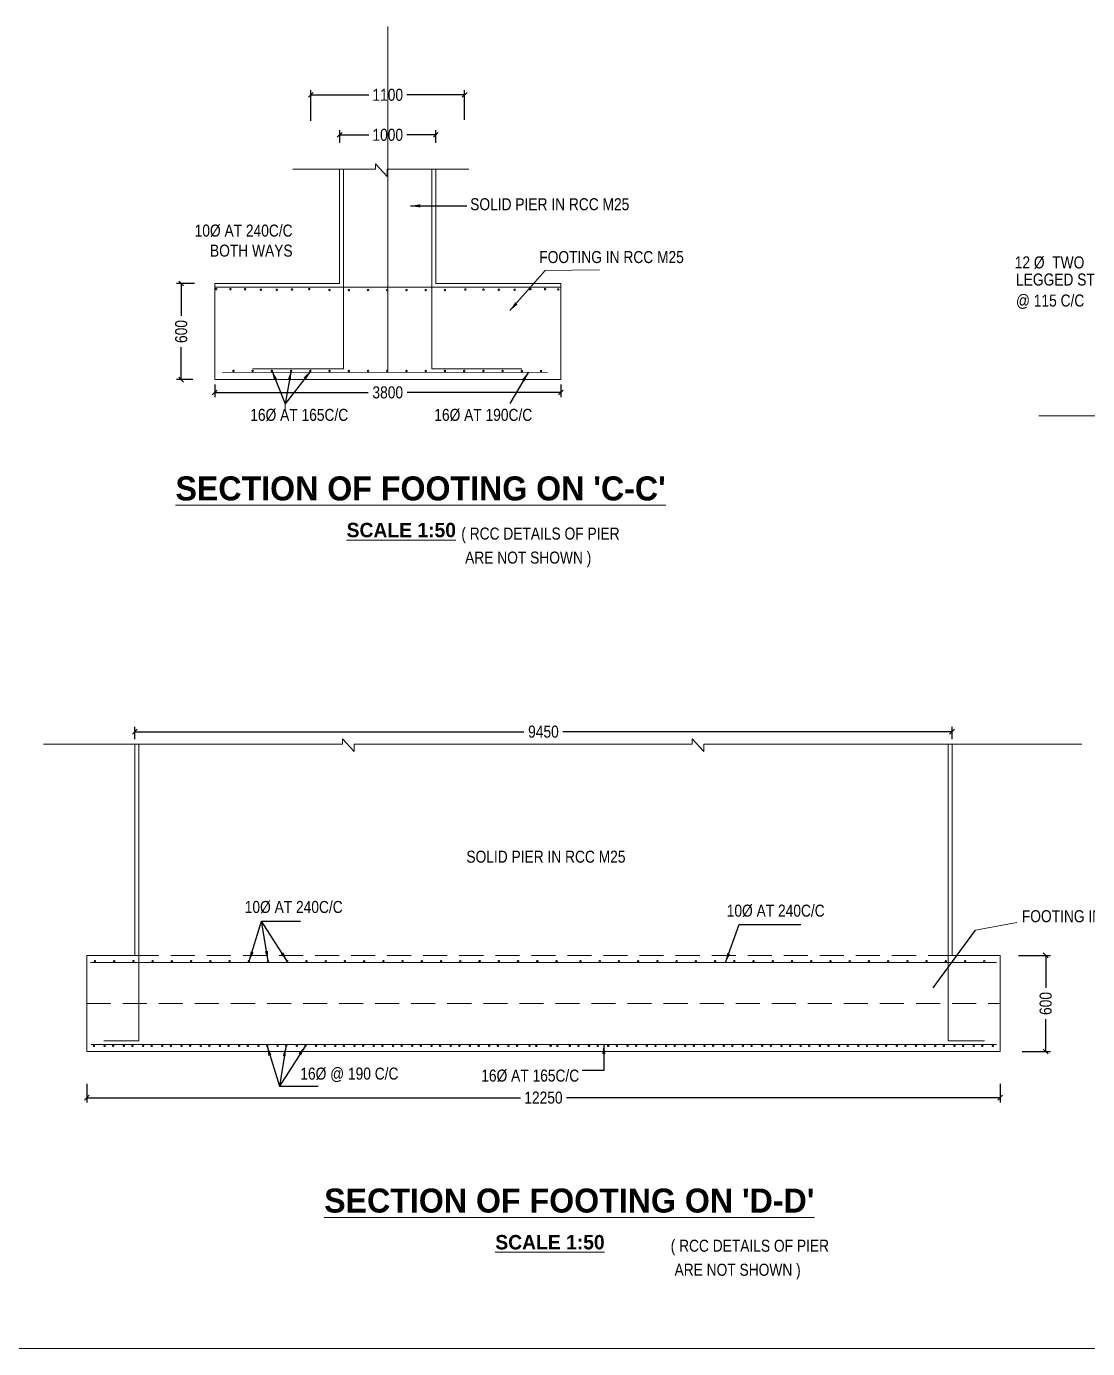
# Model space of a CAD drawing. Header units: millimetres. Extents: x 1287630 to 2675800, y -74961 to 3960.
# Drawn here: x 1301081 to 1323155, y -51040 to -23550 of the extents above; entities that cross this region are included whole.
import ezdxf

# ---------------------------------------------------------------- set-up
doc = ezdxf.new("R2010")
doc.units = ezdxf.units.MM
doc.linetypes.add('DASHED', pattern=[0.75, 0.5, -0.25])
doc.layers.add('abutment', color=7, linetype='Continuous')
doc.layers.add('canal', color=7, linetype='Continuous')
doc.styles.add('ARIAL NARROW', font='ARIALN.TTF')
doc.styles.add('arn', font='ARIALN.TTF')
doc.styles.add('CITYBLUEPR', font='cityb___.ttf')
doc.dimstyles.get("Standard").update_dxf_attribs({"dimtxt": 0.18, "dimasz": 0.18, "dimexe": 0.18, "dimexo": 0.0625, "dimgap": 0.09, "dimtad": 0, "dimtih": 1, "dimtoh": 1, "dimdec": 4, "dimzin": 0, "dimdsep": 46, "dimtxsty": 'Standard', "dimcen": 0.09, "dimadec": 0, "dimazin": 0, "dimtfac": 1, "dimtdec": 4, "dimtofl": 0, "dimtmove": 0, "dimatfit": 3, "dimfxl": 1, "dimtolj": 1, "dimtzin": 0, "dimarcsym": 0})
doc.dimstyles.new('STANDARD$0', dxfattribs={"dimscale": 88.888889, "dimtxt": 0.02, "dimasz": 0.02, "dimexe": 0.05, "dimexo": 0.1, "dimgap": 0.002, "dimtad": 2, "dimdec": 0, "dimzin": 1, "dimdsep": 46, "dimtxsty": 'Standard', "dimcen": 0.09, "dimadec": 0, "dimazin": 0, "dimtfac": 1, "dimtdec": 4, "dimtofl": 0, "dimtmove": 0, "dimatfit": 3, "dimfxl": 1, "dimtolj": 1, "dimtzin": 1, "dimarcsym": 0})
doc.dimstyles.new('STANDARD$7', dxfattribs={"dimtxt": 2, "dimasz": 2, "dimexe": 1.25, "dimexo": 0.625, "dimtad": 1, "dimdec": 0, "dimlfac": 0.5, "dimdsep": 46, "dimtxsty": 'Standard', "dimcen": 2.5, "dimadec": 0, "dimazin": 0, "dimtfac": 1, "dimtdec": 0, "dimtmove": 0, "dimatfit": 3, "dimfxl": 1, "dimtolj": 1, "dimtzin": 0, "dimarcsym": 0})

# ---------------------------------------------------------------- blocks, each defined once
blk = doc.blocks.new('_Oblique')
at = {"color": 0, "linetype": 'ByBlock', "lineweight": -2}
blk.add_line((-0.5, -0.5), (0.5, 0.5), dxfattribs=at)
blk = doc.blocks.new('*D163')
at = {"layer": 'canal', "color": 0, "linetype": 'Continuous', "lineweight": -2, "transparency": 16777216}
for p, q in [((1304577, -28893), (1304201, -28893)), ((1304301, -28893), (1304301, -29566)), ((1304301, -30893), (1304301, -30220)), ((1304545, -30893), (1304201, -30893))]:
    blk.add_line(p, q, dxfattribs=at)
at = {"layer": 'Defpoints', "color": 0, "linetype": 'Continuous', "lineweight": 9, "transparency": 16777216}
for p in [(1304301, -28893), (1304677, -28893), (1304645, -30893)]:
    blk.add_point(p, dxfattribs=at)
at = {"layer": 'canal', "color": 0, "linetype": 'Continuous', "lineweight": -2, "transparency": 16777216, "xscale": 100, "yscale": 100, "zscale": 100}
for p, rotation in [((1304301, -28893), 90), ((1304301, -30893), 270)]:
    blk.add_blockref('_Oblique', p, dxfattribs=dict(at, rotation=rotation))
at = {"layer": 'canal', "color": 0, "linetype": 'Continuous', "lineweight": 9, "transparency": 16777216, "insert": (1304301, -29893), "char_height": 250, "attachment_point": 5, "rotation": 90, "style": 'ARIAL NARROW'}
blk.add_mtext('\\A1;600', dxfattribs=at)
blk = doc.blocks.new('*D164')
at = {"layer": 'canal', "color": 0, "linetype": 'Continuous', "lineweight": -2, "transparency": 16777216}
for p, q in [((1307597, -25971), (1307597, -25705)), ((1307597, -25805), (1308201, -25805)), ((1309597, -25805), (1308993, -25805)), ((1309597, -25971), (1309597, -25705))]:
    blk.add_line(p, q, dxfattribs=at)
at = {"layer": 'Defpoints', "color": 0, "linetype": 'Continuous', "lineweight": 9, "transparency": 16777216}
for p in [(1309597, -25805), (1307597, -26071), (1309597, -26071)]:
    blk.add_point(p, dxfattribs=at)
at = {"layer": 'canal', "color": 0, "linetype": 'Continuous', "lineweight": -2, "transparency": 16777216, "xscale": 100, "yscale": 100, "zscale": 100, "rotation": 180}
blk.add_blockref('_Oblique', (1307597, -25805), dxfattribs=at)
at = {"layer": 'canal', "color": 0, "linetype": 'Continuous', "lineweight": -2, "transparency": 16777216, "xscale": 100, "yscale": 100, "zscale": 100}
blk.add_blockref('_Oblique', (1309597, -25805), dxfattribs=at)
at = {"layer": 'canal', "color": 0, "linetype": 'Continuous', "lineweight": 9, "transparency": 16777216, "insert": (1308597, -25805), "char_height": 250, "attachment_point": 5, "style": 'ARIAL NARROW'}
blk.add_mtext('\\A1;1000', dxfattribs=at)
blk = doc.blocks.new('*D165')
at = {"layer": 'canal', "color": 0, "linetype": 'Continuous', "lineweight": -2, "transparency": 16777216}
for p, q in [((1306997, -25511), (1306997, -24873)), ((1306997, -24973), (1308201, -24973)), ((1310197, -24973), (1308993, -24973)), ((1310197, -25493), (1310197, -24873))]:
    blk.add_line(p, q, dxfattribs=at)
at = {"layer": 'Defpoints', "color": 0, "linetype": 'Continuous', "lineweight": 9, "transparency": 16777216}
for p in [(1310197, -24973), (1306997, -25611), (1310197, -25593)]:
    blk.add_point(p, dxfattribs=at)
at = {"layer": 'canal', "color": 0, "linetype": 'Continuous', "lineweight": -2, "transparency": 16777216, "xscale": 100, "yscale": 100, "zscale": 100, "rotation": 180}
blk.add_blockref('_Oblique', (1306997, -24973), dxfattribs=at)
at = {"layer": 'canal', "color": 0, "linetype": 'Continuous', "lineweight": -2, "transparency": 16777216, "xscale": 100, "yscale": 100, "zscale": 100}
blk.add_blockref('_Oblique', (1310197, -24973), dxfattribs=at)
at = {"layer": 'canal', "color": 0, "linetype": 'Continuous', "lineweight": 9, "transparency": 16777216, "insert": (1308597, -24973), "char_height": 250, "attachment_point": 5, "style": 'ARIAL NARROW'}
blk.add_mtext('\\A1;1100', dxfattribs=at)
blk = doc.blocks.new('*D181')
at = {"layer": 'canal', "color": 0, "linetype": 'Continuous', "lineweight": -2, "transparency": 16777216}
for p, q in [((1303336, -38372), (1303336, -38114)), ((1320336, -38372), (1320336, -38114)), ((1303336, -38214), (1311430, -38214)), ((1320336, -38214), (1312242, -38214))]:
    blk.add_line(p, q, dxfattribs=at)
at = {"layer": 'Defpoints', "color": 0, "linetype": 'Continuous', "lineweight": 9, "transparency": 16777216}
for p in [(1303336, -38472), (1320336, -38214), (1320336, -38472)]:
    blk.add_point(p, dxfattribs=at)
at = {"layer": 'canal', "color": 0, "linetype": 'Continuous', "lineweight": -2, "transparency": 16777216, "xscale": 100, "yscale": 100, "zscale": 100, "rotation": 180}
blk.add_blockref('_Oblique', (1303336, -38214), dxfattribs=at)
at = {"layer": 'canal', "color": 0, "linetype": 'Continuous', "lineweight": -2, "transparency": 16777216, "xscale": 100, "yscale": 100, "zscale": 100}
blk.add_blockref('_Oblique', (1320336, -38214), dxfattribs=at)
at = {"layer": 'canal', "color": 0, "linetype": 'Continuous', "lineweight": 9, "transparency": 16777216, "insert": (1311836, -38214), "char_height": 250, "attachment_point": 5, "style": 'ARIAL NARROW'}
blk.add_mtext('\\A1;9450', dxfattribs=at)
blk = doc.blocks.new('*D166')
at = {"layer": 'canal', "color": 0, "linetype": 'Continuous', "lineweight": -2, "transparency": 16777216}
for p, q in [((1321720, -42865), (1322384, -42865)), ((1322284, -42865), (1322284, -43539)), ((1322284, -44865), (1322284, -44192)), ((1321796, -44865), (1322384, -44865))]:
    blk.add_line(p, q, dxfattribs=at)
at = {"layer": 'Defpoints', "color": 0, "linetype": 'Continuous', "lineweight": 9, "transparency": 16777216}
for p in [(1321620, -42865), (1321696, -44865), (1322284, -44865)]:
    blk.add_point(p, dxfattribs=at)
at = {"layer": 'canal', "color": 0, "linetype": 'Continuous', "lineweight": -2, "transparency": 16777216, "xscale": 100, "yscale": 100, "zscale": 100}
for p, rotation in [((1322284, -42865), 90), ((1322284, -44865), 270)]:
    blk.add_blockref('_Oblique', p, dxfattribs=dict(at, rotation=rotation))
at = {"layer": 'canal', "color": 0, "linetype": 'Continuous', "lineweight": 9, "transparency": 16777216, "insert": (1322284, -43865), "char_height": 250, "attachment_point": 5, "rotation": 90, "style": 'ARIAL NARROW'}
blk.add_mtext('\\A1;600', dxfattribs=at)
blk = doc.blocks.new('*D178')
at = {"layer": 'canal', "color": 0, "linetype": 'Continuous', "lineweight": -2, "transparency": 16777216}
for p, q in [((1304997, -30993), (1304997, -31260)), ((1312197, -30993), (1312197, -31260)), ((1304997, -31160), (1308191, -31160)), ((1312197, -31160), (1309002, -31160))]:
    blk.add_line(p, q, dxfattribs=at)
at = {"layer": 'Defpoints', "color": 0, "linetype": 'Continuous', "lineweight": 9, "transparency": 16777216}
for p in [(1304997, -30893), (1312197, -30893), (1304997, -31160)]:
    blk.add_point(p, dxfattribs=at)
at = {"layer": 'canal', "color": 0, "linetype": 'Continuous', "lineweight": -2, "transparency": 16777216, "xscale": 100, "yscale": 100, "zscale": 100, "rotation": 180}
blk.add_blockref('_Oblique', (1304997, -31160), dxfattribs=at)
at = {"layer": 'canal', "color": 0, "linetype": 'Continuous', "lineweight": -2, "transparency": 16777216, "xscale": 100, "yscale": 100, "zscale": 100}
blk.add_blockref('_Oblique', (1312197, -31160), dxfattribs=at)
at = {"layer": 'canal', "color": 0, "linetype": 'Continuous', "lineweight": 9, "transparency": 16777216, "insert": (1308597, -31160), "char_height": 250, "attachment_point": 5, "style": 'ARIAL NARROW'}
blk.add_mtext('\\A1;3800', dxfattribs=at)
blk = doc.blocks.new('*D151')
at = {"layer": 'canal', "color": 0, "linetype": 'Continuous', "lineweight": -2, "transparency": 16777216}
for p, q in [((1302336, -45535), (1302336, -45924)), ((1321336, -45535), (1321336, -45924)), ((1302336, -45824), (1311360, -45824)), ((1321336, -45824), (1312312, -45824))]:
    blk.add_line(p, q, dxfattribs=at)
at = {"layer": 'Defpoints', "color": 0, "linetype": 'Continuous', "lineweight": 9, "transparency": 16777216}
for p in [(1302336, -45435), (1321336, -45435), (1321336, -45824)]:
    blk.add_point(p, dxfattribs=at)
at = {"layer": 'canal', "color": 0, "linetype": 'Continuous', "lineweight": -2, "transparency": 16777216, "xscale": 100, "yscale": 100, "zscale": 100, "rotation": 180}
blk.add_blockref('_Oblique', (1302336, -45824), dxfattribs=at)
at = {"layer": 'canal', "color": 0, "linetype": 'Continuous', "lineweight": -2, "transparency": 16777216, "xscale": 100, "yscale": 100, "zscale": 100}
blk.add_blockref('_Oblique', (1321336, -45824), dxfattribs=at)
at = {"layer": 'canal', "color": 0, "linetype": 'Continuous', "lineweight": 9, "transparency": 16777216, "insert": (1311836, -45824), "char_height": 250, "attachment_point": 5, "style": 'ARIAL NARROW'}
blk.add_mtext('\\A1;12250', dxfattribs=at)

msp = doc.modelspace()

# ---------------------------------------------------------------- linework, layer by layer
at = {"layer": 'abutment', "color": 0, "linetype": 'ByBlock', "lineweight": 9}
for p, q in [((1308596.7, -30712.6), (1308596.7, -23550)), ((1306621.5, -26516.8), (1308339.6, -26516.8)), ((1307596.7, -28893), (1307596.7, -26516.8)), ((1307676.7, -30669), (1307676.7, -26516.2)), ((1307676.7, -28893), (1307676.7, -26516.8)), ((1308339.6, -26516.8), (1308339.6, -26408.4)), ((1308339.6, -26408.4), (1308587.4, -26670.3)), ((1308587.4, -26516.8), (1310284.7, -26516.8)), ((1308587.4, -26516.8), (1308587.4, -26670.3)), ((1309516.7, -30669), (1309516.7, -26516.2)), ((1309516.7, -28893), (1309516.7, -26516.8)), ((1309596.7, -28893), (1309596.7, -26516.8)), ((1311874.7, -28626.7), (1313003.7, -28610.4)), ((1304996.7, -30893), (1304996.7, -28893)), ((1304996.7, -28893), (1307596.7, -28893)), ((1312196.7, -28973), (1304996.7, -28973)), ((1312196.7, -28893), (1309596.7, -28893)), ((1305786.7, -30669), (1307676.7, -30669)), ((1309516.7, -30669), (1311386.7, -30669)), ((1304996.7, -30893), (1312196.7, -30893)), ((1306461, -31396), (1306461, -31543.1)), ((1327537.4, -31646.3), (1322143.8, -31646.3)), ((1301436.1, -38472.4), (1307652.6, -38472.4)), ((1303336.1, -42865.5), (1303336.1, -38472.4)), ((1303416.1, -44644.4), (1303416.1, -38472.4)), ((1307652.6, -38472.4), (1307652.6, -38364.1)), ((1307652.6, -38364.1), (1307900.4, -38625.9)), ((1307900.4, -38472.4), (1314926.9, -38472.4)), ((1307900.4, -38472.4), (1307900.4, -38625.9)), ((1314926.9, -38472.4), (1314926.9, -38364.1)), ((1314926.9, -38364.1), (1315174.7, -38625.9)), ((1315174.7, -38472.4), (1323033.7, -38472.4)), ((1315174.7, -38472.4), (1315174.7, -38625.9)), ((1320256.1, -44644.4), (1320256.1, -38472.4)), ((1320336.1, -42865.5), (1320336.1, -38472.4)), ((1320256.1, -42865.5), (1320256.1, -38861.1)), ((1320820.3, -42341.1), (1321680.4, -42177.8)), ((1302336.1, -42865.5), (1303336.1, -42865.5)), ((1302336.1, -44865.5), (1302336.1, -42865.5)), ((1320336.1, -42865.5), (1321336.1, -42865.5)), ((1321336.1, -44865.5), (1321336.1, -42865.5)), ((1302413.6, -43015.5), (1321263.6, -43015.5)), ((1302430.5, -44715.5), (1321262.2, -44715.5)), ((1321262.2, -44715.5), (1302430.5, -44715.5)), ((1303416.1, -44644.4), (1302691.8, -44644.4)), ((1320256.1, -44644.4), (1321013.6, -44644.4)), ((1302336.1, -44865.5), (1321336.1, -44865.5)), ((1287630, -51040), (1368022.7, -51040))]:
    msp.add_line(p, q, dxfattribs=at)
at = {"layer": 'abutment', "color": 0, "linetype": 'ByBlock', "lineweight": 9, "ltscale": 700}
msp.add_line((1312196.7, -30893), (1312196.7, -28893), dxfattribs=at)
at = {"layer": 'abutment', "color": 0, "linetype": 'DASHED', "lineweight": 9, "ltscale": 1000}
for p, q in [((1303336.1, -42865.5), (1320336.1, -42865.5)), ((1302336.1, -43865.5), (1321336.1, -43865.5))]:
    msp.add_line(p, q, dxfattribs=at)
at = {"layer": 'abutment', "color": 0, "linetype": 'ByBlock', "lineweight": 9, "const_width": 30}
for points in [[(1305026.2, -29019.9, -1), (1305030.7, -29000.4, -1)], [(1305321.4, -29024.3, -1), (1305325.9, -29004.8, -1)], [(1305626.6, -29024.6, -1), (1305631.1, -29005.1, -1)], [(1305954.4, -29034.8, -1), (1305958.9, -29015.3, -1)], [(1306285.2, -29035.3, -1), (1306289.7, -29015.8, -1)], [(1306603.1, -29031.1, -1), (1306607.6, -29011.6, -1)], [(1306968.5, -29002.6, 1), (1306959.6, -29020.4, 1)], [(1307386.7, -29020.5, 1), (1307386.7, -29040.5, 1)], [(1307786.7, -29021, 1), (1307786.7, -29041, 1)], [(1308186.7, -29021, 1), (1308186.7, -29041, 1)], [(1308586.7, -29021, 1), (1308586.7, -29041, 1)], [(1308986.7, -29021, 1), (1308986.7, -29041, 1)], [(1309386.7, -29020.5, 1), (1309386.7, -29040.5, 1)], [(1309786.7, -29020.5, 1), (1309786.7, -29040.5, 1)], [(1310207, -29011.5, 1), (1310216, -29029.3, 1)], [(1310590.4, -29030.6, 1), (1310585.8, -29011.1, 1)], [(1310908.3, -29034.4, 1), (1310903.7, -29014.9, 1)], [(1311239.1, -29033.5, 1), (1311234.5, -29014, 1)], [(1311566.9, -29022.9, 1), (1311562.3, -29003.4, 1)], [(1311872.1, -29022.2, 1), (1311867.5, -29002.7, 1)], [(1312147.3, -29027.4, 1), (1312142.7, -29007.9, 1)], [(1305386.7, -30702.6, 1), (1305386.7, -30722.6, 1)], [(1305786.7, -30702.6, 1), (1305786.7, -30722.6, 1)], [(1306186.7, -30702.6, 1), (1306186.7, -30722.6, 1)], [(1306586.7, -30702.6, 1), (1306586.7, -30722.6, 1)], [(1306986.7, -30702.6, 1), (1306986.7, -30722.6, 1)], [(1307386.7, -30702.6, 1), (1307386.7, -30722.6, 1)], [(1307786.7, -30702.6, 1), (1307786.7, -30722.6, 1)], [(1308186.7, -30702.6, 1), (1308186.7, -30722.6, 1)], [(1308586.7, -30702.6, 1), (1308586.7, -30722.6, 1)], [(1308986.7, -30702.6, 1), (1308986.7, -30722.6, 1)], [(1309386.7, -30702.6, 1), (1309386.7, -30722.6, 1)], [(1309786.7, -30702.6, 1), (1309786.7, -30722.6, 1)], [(1310186.7, -30702.6, 1), (1310186.7, -30722.6, 1)], [(1310586.7, -30702.6, 1), (1310586.7, -30722.6, 1)], [(1310986.7, -30702.6, 1), (1310986.7, -30722.6, 1)], [(1311386.7, -30702.6, 1), (1311386.7, -30722.6, 1)], [(1311786.7, -30702.6, 1), (1311786.7, -30722.6, 1)], [(1302506.4, -42996.9, -1), (1302506.4, -42976.9, -1)], [(1302906.4, -42996.9, -1), (1302906.4, -42976.9, -1)], [(1303306.4, -42996.9, -1), (1303306.4, -42976.9, -1)], [(1303706.4, -42996.9, -1), (1303706.4, -42976.9, -1)], [(1304106.4, -42996.9, -1), (1304106.4, -42976.9, -1)], [(1304506.4, -42996.9, -1), (1304506.4, -42976.9, -1)], [(1304906.4, -42996.9, -1), (1304906.4, -42976.9, -1)], [(1305306.4, -42996.9, -1), (1305306.4, -42976.9, -1)], [(1305706.4, -42996.9, -1), (1305706.4, -42976.9, -1)], [(1306106.4, -42996.9, -1), (1306106.4, -42976.9, -1)], [(1306506.4, -42996.9, -1), (1306506.4, -42976.9, -1)], [(1306906.4, -42996.9, -1), (1306906.4, -42976.9, -1)], [(1307306.4, -42996.9, -1), (1307306.4, -42976.9, -1)], [(1307706.4, -42996.9, -1), (1307706.4, -42976.9, -1)], [(1308106.4, -42996.9, -1), (1308106.4, -42976.9, -1)], [(1308506.4, -42996.9, -1), (1308506.4, -42976.9, -1)], [(1308906.4, -42996.9, -1), (1308906.4, -42976.9, -1)], [(1309306.4, -42996.9, -1), (1309306.4, -42976.9, -1)], [(1309706.4, -42996.9, -1), (1309706.4, -42976.9, -1)], [(1310106.4, -42996.9, -1), (1310106.4, -42976.9, -1)], [(1310506.4, -42996.9, -1), (1310506.4, -42976.9, -1)], [(1310507.4, -42996.9, -1), (1310507.4, -42976.9, -1)], [(1310508.4, -42996.9, -1), (1310508.4, -42976.9, -1)], [(1310509.4, -42996.9, -1), (1310509.4, -42976.9, -1)], [(1310510.4, -42996.9, -1), (1310510.4, -42976.9, -1)], [(1310906.4, -42996.9, -1), (1310906.4, -42976.9, -1)], [(1310907.4, -42996.9, -1), (1310907.4, -42976.9, -1)], [(1310908.4, -42996.9, -1), (1310908.4, -42976.9, -1)], [(1310909.4, -42996.9, -1), (1310909.4, -42976.9, -1)], [(1310910.4, -42996.9, -1), (1310910.4, -42976.9, -1)], [(1311306.4, -42996.9, -1), (1311306.4, -42976.9, -1)], [(1311307.4, -42996.9, -1), (1311307.4, -42976.9, -1)], [(1311308.4, -42996.9, -1), (1311308.4, -42976.9, -1)], [(1311309.4, -42996.9, -1), (1311309.4, -42976.9, -1)], [(1311310.4, -42996.9, -1), (1311310.4, -42976.9, -1)], [(1311706.4, -42996.9, -1), (1311706.4, -42976.9, -1)], [(1311707.4, -42996.9, -1), (1311707.4, -42976.9, -1)], [(1311708.4, -42996.9, -1), (1311708.4, -42976.9, -1)], [(1311709.4, -42996.9, -1), (1311709.4, -42976.9, -1)], [(1311710.4, -42996.9, -1), (1311710.4, -42976.9, -1)], [(1312107.4, -42996.9, -1), (1312107.4, -42976.9, -1)], [(1312108.4, -42996.9, -1), (1312108.4, -42976.9, -1)], [(1312109.4, -42996.9, -1), (1312109.4, -42976.9, -1)], [(1312110.4, -42996.9, -1), (1312110.4, -42976.9, -1)], [(1312606.4, -42996.9, -1), (1312606.4, -42976.9, -1)], [(1313006.4, -42996.9, -1), (1313006.4, -42976.9, -1)], [(1313406.4, -42996.9, -1), (1313406.4, -42976.9, -1)], [(1313806.4, -42996.9, -1), (1313806.4, -42976.9, -1)], [(1314206.4, -42996.9, -1), (1314206.4, -42976.9, -1)], [(1314606.4, -42996.9, -1), (1314606.4, -42976.9, -1)], [(1315006.4, -42996.9, -1), (1315006.4, -42976.9, -1)], [(1315406.4, -42996.9, -1), (1315406.4, -42976.9, -1)], [(1315806.4, -42996.9, -1), (1315806.4, -42976.9, -1)], [(1316206.4, -42996.9, -1), (1316206.4, -42976.9, -1)], [(1316606.4, -42996.9, -1), (1316606.4, -42976.9, -1)], [(1317006.4, -42996.9, -1), (1317006.4, -42976.9, -1)], [(1317406.4, -42996.9, -1), (1317406.4, -42976.9, -1)], [(1317806.4, -42996.9, -1), (1317806.4, -42976.9, -1)], [(1318206.4, -42996.9, -1), (1318206.4, -42976.9, -1)], [(1318606.4, -42996.9, -1), (1318606.4, -42976.9, -1)], [(1319006.4, -42996.9, -1), (1319006.4, -42976.9, -1)], [(1319406.4, -42996.9, -1), (1319406.4, -42976.9, -1)], [(1319806.4, -42996.9, -1), (1319806.4, -42976.9, -1)], [(1320206.4, -42996.9, -1), (1320206.4, -42976.9, -1)], [(1320606.4, -42996.9, -1), (1320606.4, -42976.9, -1)], [(1321006.4, -42996.9, -1), (1321006.4, -42976.9, -1)], [(1302486.1, -44734, 1), (1302486.1, -44754, 1)], [(1302706.4, -44734, -1), (1302706.4, -44754, -1)], [(1302886.1, -44734, 1), (1302886.1, -44754, 1)], [(1303106.4, -44734, -1), (1303106.4, -44754, -1)], [(1303286.1, -44734, 1), (1303286.1, -44754, 1)], [(1303506.4, -44734, -1), (1303506.4, -44754, -1)], [(1303686.1, -44734, 1), (1303686.1, -44754, 1)], [(1303906.4, -44734, -1), (1303906.4, -44754, -1)], [(1304086.1, -44734, 1), (1304086.1, -44754, 1)], [(1304306.4, -44734, -1), (1304306.4, -44754, -1)], [(1304486.1, -44734, 1), (1304486.1, -44754, 1)], [(1304706.4, -44734, -1), (1304706.4, -44754, -1)], [(1304886.1, -44734, 1), (1304886.1, -44754, 1)], [(1305106.4, -44734, -1), (1305106.4, -44754, -1)], [(1305286.1, -44734, 1), (1305286.1, -44754, 1)], [(1305506.4, -44734, -1), (1305506.4, -44754, -1)], [(1305686.1, -44734, 1), (1305686.1, -44754, 1)], [(1305906.4, -44734, -1), (1305906.4, -44754, -1)], [(1306086.1, -44734, 1), (1306086.1, -44754, 1)], [(1306306.4, -44734, -1), (1306306.4, -44754, -1)], [(1306486.1, -44734, 1), (1306486.1, -44754, 1)], [(1306706.4, -44734, -1), (1306706.4, -44754, -1)], [(1306886.1, -44734, 1), (1306886.1, -44754, 1)], [(1307106.4, -44734, -1), (1307106.4, -44754, -1)], [(1307286.1, -44734, 1), (1307286.1, -44754, 1)], [(1307506.4, -44734, -1), (1307506.4, -44754, -1)], [(1307686.1, -44734, 1), (1307686.1, -44754, 1)], [(1307906.4, -44734, -1), (1307906.4, -44754, -1)], [(1308086.1, -44734, 1), (1308086.1, -44754, 1)], [(1308306.4, -44734, -1), (1308306.4, -44754, -1)], [(1308486.1, -44734, 1), (1308486.1, -44754, 1)], [(1308706.4, -44734, -1), (1308706.4, -44754, -1)], [(1308886.1, -44734, 1), (1308886.1, -44754, 1)], [(1309106.4, -44734, -1), (1309106.4, -44754, -1)], [(1309286.1, -44734, 1), (1309286.1, -44754, 1)], [(1309506.4, -44734, -1), (1309506.4, -44754, -1)], [(1309686.1, -44734, 1), (1309686.1, -44754, 1)], [(1309906.4, -44734, -1), (1309906.4, -44754, -1)], [(1310086.1, -44734, 1), (1310086.1, -44754, 1)], [(1310306.4, -44734, -1), (1310306.4, -44754, -1)], [(1310486.1, -44734, 1), (1310486.1, -44754, 1)], [(1310487.1, -44734, 1), (1310487.1, -44754, 1)], [(1310488.1, -44734, 1), (1310488.1, -44754, 1)], [(1310489.1, -44734, 1), (1310489.1, -44754, 1)], [(1310490.1, -44734, 1), (1310490.1, -44754, 1)], [(1310706.4, -44734, -1), (1310706.4, -44754, -1)], [(1310886.1, -44734, 1), (1310886.1, -44754, 1)], [(1310887.1, -44734, 1), (1310887.1, -44754, 1)], [(1310888.1, -44734, 1), (1310888.1, -44754, 1)], [(1310889.1, -44734, 1), (1310889.1, -44754, 1)], [(1310890.1, -44734, 1), (1310890.1, -44754, 1)], [(1311106.4, -44734, -1), (1311106.4, -44754, -1)], [(1311286.1, -44734, 1), (1311286.1, -44754, 1)], [(1311287.1, -44734, 1), (1311287.1, -44754, 1)], [(1311288.1, -44734, 1), (1311288.1, -44754, 1)], [(1311289.1, -44734, 1), (1311289.1, -44754, 1)], [(1311290.1, -44734, 1), (1311290.1, -44754, 1)], [(1311546.9, -44734, -1), (1311546.9, -44754, -1)], [(1311686.1, -44734, 1), (1311686.1, -44754, 1)], [(1311687.1, -44734, 1), (1311687.1, -44754, 1)], [(1311688.1, -44734, 1), (1311688.1, -44754, 1)], [(1311689.1, -44734, 1), (1311689.1, -44754, 1)], [(1311690.1, -44734, 1), (1311690.1, -44754, 1)], [(1311982.1, -44734, -1), (1311982.1, -44754, -1)], [(1311983.1, -44734, -1), (1311983.1, -44754, -1)], [(1311984.1, -44734, -1), (1311984.1, -44754, -1)], [(1311985.1, -44734, -1), (1311985.1, -44754, -1)], [(1311986.1, -44734, -1), (1311986.1, -44754, -1)], [(1312125.2, -44734, 1), (1312125.2, -44754, 1)], [(1312382.1, -44734, -1), (1312382.1, -44754, -1)], [(1312383.1, -44734, -1), (1312383.1, -44754, -1)], [(1312384.1, -44734, -1), (1312384.1, -44754, -1)], [(1312385.1, -44734, -1), (1312385.1, -44754, -1)], [(1312386.1, -44734, -1), (1312386.1, -44754, -1)], [(1312565.7, -44734, 1), (1312565.7, -44754, 1)], [(1312782.1, -44734, -1), (1312782.1, -44754, -1)], [(1312783.1, -44734, -1), (1312783.1, -44754, -1)], [(1312784.1, -44734, -1), (1312784.1, -44754, -1)], [(1312785.1, -44734, -1), (1312785.1, -44754, -1)], [(1312786.1, -44734, -1), (1312786.1, -44754, -1)], [(1312965.7, -44734, 1), (1312965.7, -44754, 1)], [(1313182.1, -44734, -1), (1313182.1, -44754, -1)], [(1313183.1, -44734, -1), (1313183.1, -44754, -1)], [(1313184.1, -44734, -1), (1313184.1, -44754, -1)], [(1313185.1, -44734, -1), (1313185.1, -44754, -1)], [(1313186.1, -44734, -1), (1313186.1, -44754, -1)], [(1313365.7, -44734, 1), (1313365.7, -44754, 1)], [(1313586.1, -44734, -1), (1313586.1, -44754, -1)], [(1313765.7, -44734, 1), (1313765.7, -44754, 1)], [(1313986.1, -44734, -1), (1313986.1, -44754, -1)], [(1314165.7, -44734, 1), (1314165.7, -44754, 1)], [(1314386.1, -44734, -1), (1314386.1, -44754, -1)], [(1314565.7, -44734, 1), (1314565.7, -44754, 1)], [(1314786.1, -44734, -1), (1314786.1, -44754, -1)], [(1314965.7, -44734, 1), (1314965.7, -44754, 1)], [(1315186.1, -44734, -1), (1315186.1, -44754, -1)], [(1315365.7, -44734, 1), (1315365.7, -44754, 1)], [(1315586.1, -44734, -1), (1315586.1, -44754, -1)], [(1315765.7, -44734, 1), (1315765.7, -44754, 1)], [(1315986.1, -44734, -1), (1315986.1, -44754, -1)], [(1316165.7, -44734, 1), (1316165.7, -44754, 1)], [(1316386.1, -44734, -1), (1316386.1, -44754, -1)], [(1316565.7, -44734, 1), (1316565.7, -44754, 1)], [(1316786.1, -44734, -1), (1316786.1, -44754, -1)], [(1316965.7, -44734, 1), (1316965.7, -44754, 1)], [(1317186.1, -44734, -1), (1317186.1, -44754, -1)], [(1317365.7, -44734, 1), (1317365.7, -44754, 1)], [(1317586.1, -44734, -1), (1317586.1, -44754, -1)], [(1317765.7, -44734, 1), (1317765.7, -44754, 1)], [(1317986.1, -44734, -1), (1317986.1, -44754, -1)], [(1318165.7, -44734, 1), (1318165.7, -44754, 1)], [(1318386.1, -44734, -1), (1318386.1, -44754, -1)], [(1318565.7, -44734, 1), (1318565.7, -44754, 1)], [(1318786.1, -44734, -1), (1318786.1, -44754, -1)], [(1318965.7, -44734, 1), (1318965.7, -44754, 1)], [(1319186.1, -44734, -1), (1319186.1, -44754, -1)], [(1319365.7, -44734, 1), (1319365.7, -44754, 1)], [(1319586.1, -44734, -1), (1319586.1, -44754, -1)], [(1319765.7, -44734, 1), (1319765.7, -44754, 1)], [(1319986.1, -44734, -1), (1319986.1, -44754, -1)], [(1320165.7, -44734, 1), (1320165.7, -44754, 1)], [(1320386.1, -44734, -1), (1320386.1, -44754, -1)], [(1320565.7, -44734, 1), (1320565.7, -44754, 1)], [(1320786.1, -44734, -1), (1320786.1, -44754, -1)], [(1320965.7, -44734, 1), (1320965.7, -44754, 1)], [(1321186.1, -44734, -1), (1321186.1, -44754, -1)]]:
    msp.add_lwpolyline(points, format="xyb", close=True, dxfattribs=at)
at = {"layer": 'abutment', "color": 0, "linetype": 'ByBlock', "lineweight": 9, "const_width": 12.5}
for points in [[(1305148.3, -30743), (1305148.3, -30743), (1311923.8, -30743), (1311923.8, -30743)], [(1302413.6, -43015.5), (1321263.6, -43015.5)], [(1302430.5, -44715.5), (1321262.2, -44715.5)], [(1321262.2, -44715.5), (1302430.5, -44715.5)]]:
    msp.add_lwpolyline(points, dxfattribs=at)

# ---------------------------------------------------------------- texts
at = {"layer": 'abutment', "color": 0, "linetype": 'ByBlock', "lineweight": 9}
for s, height, style, p in [('FOOTING IN RCC M25', 250, 'arn', (1311749, -28469.6)), ('12 %%C  TWO', 250, 'ARIAL NARROW', (1321639.7, -28581)), ('LEGGED STIRRUPS ', 250, 'ARIAL NARROW', (1321666.1, -28937.7)), ('@ 115 C/C', 250, 'ARIAL NARROW', (1321666.1, -29373.8)), ("%%USECTION OF FOOTING ON 'C-C'", 500, 'CITYBLUEPR', (1304181.3, -33405.5)), ('%%USCALE 1:50', 300, 'CITYBLUEPR', (1307741.8, -34171.5)), ('( RCC DETAILS OF PIER', 250, 'arn', (1310127, -34219.3)), (' ARE NOT SHOWN )', 250, 'arn', (1310127, -34719.3)), ('FOOTING IN RCC M25', 250, 'arn', (1321787.4, -42175.3)), ("%%USECTION OF FOOTING ON 'D-D'", 500, 'CITYBLUEPR', (1307274.4, -48212.6)), ('%%USCALE 1:50', 300, 'CITYBLUEPR', (1310834.9, -48978.6)), ('( RCC DETAILS OF PIER', 250, 'arn', (1314483.1, -49026.4)), (' ARE NOT SHOWN )', 250, 'arn', (1314483.1, -49526.4))]:
    msp.add_text(s, height=height, dxfattribs=dict(at, style=style)).set_placement(p)
at = {"layer": 'abutment', "color": 0, "linetype": 'ByBlock', "lineweight": 9, "char_height": 250, "style": 'arn'}
for s, insert, attachment_point in [('SOLID PIER IN RCC M25', (1310312.3, -27248.1), 4), ('10%%C AT 240C/C\\PBOTH WAYS', (1306617.3, -28004.9), 6), ('16%%C AT 165C/C', (1305737, -31760.8), 7), ('16%%C AT 190C/C', (1309565.2, -31760.8), 7), ('SOLID PIER IN RCC M25', (1310232.9, -40687.6), 1), ('10%%C AT 240C/C', (1305622.4, -41992.7), 7), ('10%%C AT 240C/C', (1315648.7, -42069.4), 7), ('16%%C @ 190 C/C', (1306778.2, -45498.5), 7), ('16%%C AT 165C/C', (1310542, -45498.5), 7)]:
    msp.add_mtext(s, dxfattribs=dict(at, insert=insert, attachment_point=attachment_point))

# ---------------------------------------------------------------- dimensions: what is measured, and where the dimension line sits
at = {"layer": 'canal', "color": 0, "linetype": 'Continuous', "lineweight": 9}
for base, p1, p2, text, picture, middle in [((1310196.7, -24973), (1306996.7, -25611.4), (1310196.7, -25593.2), '1100', '*D165', (1308596.7, -24973)), ((1309596.7, -25804.8), (1307596.7, -26070.8), (1309596.7, -26070.8), '1000', '*D164', (1308596.7, -25804.8)), ((1304996.7, -31159.6), (1312196.7, -30893), (1304996.7, -30893), '3800', '*D178', (1308596.7, -31159.6)), ((1320336.1, -38214.4), (1303336.1, -38472.4), (1320336.1, -38472.4), '9450', '*D181', (1311836.1, -38214.4)), ((1321336.1, -45824.2), (1302336.1, -45434.8), (1321336.1, -45434.8), '12250', '*D151', (1311836.1, -45824.2))]:
    dim = msp.add_linear_dim(base=base, p1=p1, p2=p2, text=text, dimstyle='STANDARD$0', override={"dimscale": 1, "dimtxt": 250, "dimasz": 100, "dimexe": 100, "dimexo": 100, "dimgap": 100, "dimtad": 0, "dimtoh": 1, "dimzin": 0, "dimtxsty": 'ARIAL NARROW', "dimblk1": 'Oblique', "dimblk2": 'Oblique', "dimsah": 1, "dimtzin": 0}, dxfattribs=at)
    dim.commit()
    dim.dimension.update_dxf_attribs({"geometry": picture, "text_midpoint": middle})
for base, p1, p2, picture, middle in [((1304301.4, -28893), (1304645.2, -30893), (1304676.8, -28893), '*D163', (1304301.4, -29893)), ((1322284.4, -44865.5), (1321620.2, -42865.5), (1321696.5, -44865.5), '*D166', (1322284.4, -43865.5))]:
    dim = msp.add_linear_dim(base=base, p1=p1, p2=p2, angle=90, text='600', dimstyle='STANDARD$0', override={"dimscale": 1, "dimtxt": 250, "dimasz": 100, "dimexe": 100, "dimexo": 100, "dimgap": 100, "dimtad": 0, "dimtoh": 1, "dimzin": 0, "dimtxsty": 'ARIAL NARROW', "dimblk1": 'Oblique', "dimblk2": 'Oblique', "dimsah": 1, "dimtzin": 0}, dxfattribs=at)
    dim.commit()
    dim.dimension.update_dxf_attribs({"geometry": picture, "text_midpoint": middle})

# ---------------------------------------------------------------- leaders
at = {"layer": 'abutment', "color": 0, "linetype": 'ByBlock', "lineweight": 9}
for points, dimstyle, override in [([(1309072.6, -27281), (1310244.3, -27281)], 'STANDARD$7', {"dimtxt": 200, "dimasz": 200, "dimexe": 0.18, "dimexo": 0.0625, "dimgap": 0.09, "dimtad": 0, "dimtoh": 1, "dimlfac": 1, "dimzin": 0, "dimtxsty": 'arn', "dimcen": 0.09, "dimdle": 200, "dimse1": 1, "dimse2": 1, "dimtdec": 4, "dimtofl": 0}), ([(1311139.3, -29459.6), (1311874.7, -28626.7)], 'STANDARD$7', {"dimtxt": 200, "dimasz": 200, "dimexe": 0.18, "dimexo": 0.0625, "dimgap": 0.09, "dimtad": 0, "dimtoh": 1, "dimlfac": 1, "dimzin": 0, "dimtxsty": 'arn', "dimcen": 0.09, "dimdle": 200, "dimse1": 1, "dimse2": 1, "dimtdec": 4, "dimtofl": 0}), ([(1306186.7, -30702.6), (1306461, -31396)], 'STANDARD$7', {"dimtxt": 200, "dimasz": 200, "dimexe": 0.18, "dimexo": 0.0625, "dimgap": 0.09, "dimtad": 0, "dimtoh": 1, "dimlfac": 1, "dimzin": 0, "dimtxsty": 'arn', "dimcen": 0.09, "dimdle": 200, "dimse1": 1, "dimse2": 1, "dimtdec": 4, "dimtofl": 0}), ([(1306586.7, -30702.6), (1306461, -31396)], 'STANDARD$7', {"dimtxt": 200, "dimasz": 200, "dimexe": 0.18, "dimexo": 0.0625, "dimgap": 0.09, "dimtad": 0, "dimtoh": 1, "dimlfac": 1, "dimzin": 0, "dimtxsty": 'arn', "dimcen": 0.09, "dimdle": 200, "dimse1": 1, "dimse2": 1, "dimtdec": 4, "dimtofl": 0}), ([(1306996.3, -30709.7), (1306461, -31396)], 'STANDARD$7', {"dimtxt": 200, "dimasz": 200, "dimexe": 0.18, "dimexo": 0.0625, "dimgap": 0.09, "dimtad": 0, "dimtoh": 1, "dimlfac": 1, "dimzin": 0, "dimtxsty": 'arn', "dimcen": 0.09, "dimdle": 200, "dimse1": 1, "dimse2": 1, "dimtdec": 4, "dimtofl": 0}), ([(1311515.4, -30743), (1311133.9, -31393.2)], 'STANDARD$7', {"dimtxt": 200, "dimasz": 200, "dimexe": 0.18, "dimexo": 0.0625, "dimgap": 0.09, "dimtad": 0, "dimtoh": 1, "dimlfac": 1, "dimzin": 0, "dimtxsty": 'arn', "dimcen": 0.09, "dimdle": 200, "dimse1": 1, "dimse2": 1, "dimtdec": 4, "dimtofl": 0}), ([(1305716.4, -42986.9), (1305973.9, -42156.3), (1306780.2, -42156.3)], 'STANDARD$7', {"dimtxt": 200, "dimasz": 200, "dimexe": 0.18, "dimexo": 0.0625, "dimgap": 0.09, "dimtad": 0, "dimtoh": 1, "dimlfac": 1, "dimzin": 0, "dimtxsty": 'arn', "dimcen": 0.09, "dimdle": 200, "dimse1": 1, "dimse2": 1, "dimtdec": 4, "dimtofl": 0}), ([(1306106.4, -42976.9), (1305973.9, -42156.3)], 'STANDARD$7', {"dimtxt": 200, "dimasz": 200, "dimexe": 0.18, "dimexo": 0.0625, "dimgap": 0.09, "dimtad": 0, "dimtoh": 1, "dimlfac": 1, "dimzin": 0, "dimtxsty": 'arn', "dimcen": 0.09, "dimdle": 200, "dimse1": 1, "dimse2": 1, "dimtdec": 4, "dimtofl": 0}), ([(1306506.4, -42986.9), (1305973.9, -42156.3)], 'STANDARD$7', {"dimtxt": 200, "dimasz": 200, "dimexe": 0.18, "dimexo": 0.0625, "dimgap": 0.09, "dimtad": 0, "dimtoh": 1, "dimlfac": 1, "dimzin": 0, "dimtxsty": 'arn', "dimcen": 0.09, "dimdle": 200, "dimse1": 1, "dimse2": 1, "dimtdec": 4, "dimtofl": 0}), ([(1315621.6, -43015.5), (1315908.3, -42223.2), (1317188.1, -42223.2)], 'STANDARD$7', {"dimtxt": 200, "dimasz": 200, "dimexe": 0.18, "dimexo": 0.0625, "dimgap": 0.09, "dimtad": 0, "dimtoh": 1, "dimlfac": 1, "dimzin": 0, "dimtxsty": 'arn', "dimcen": 0.09, "dimdle": 200, "dimse1": 1, "dimse2": 1, "dimtdec": 4, "dimtofl": 0}), ([(1319942.1, -43537.6), (1320820.3, -42341.1)], 'Standard', {"dimasz": 100}), ([(1306086.1, -44754), (1306343.5, -45584.6), (1307149.8, -45584.6)], 'STANDARD$7', {"dimtxt": 200, "dimasz": 200, "dimexe": 0.18, "dimexo": 0.0625, "dimgap": 0.09, "dimtad": 0, "dimtoh": 1, "dimlfac": 1, "dimzin": 0, "dimtxsty": 'arn', "dimcen": 0.09, "dimdle": 200, "dimse1": 1, "dimse2": 1, "dimtdec": 4, "dimtofl": 0}), ([(1306876.1, -44754), (1306343.5, -45584.6)], 'STANDARD$7', {"dimtxt": 200, "dimasz": 200, "dimexe": 0.18, "dimexo": 0.0625, "dimgap": 0.09, "dimtad": 0, "dimtoh": 1, "dimlfac": 1, "dimzin": 0, "dimtxsty": 'arn', "dimcen": 0.09, "dimdle": 200, "dimse1": 1, "dimse2": 1, "dimtdec": 4, "dimtofl": 0}), ([(1306476.1, -44764), (1306343.5, -45584.6)], 'STANDARD$7', {"dimtxt": 200, "dimasz": 200, "dimexe": 0.18, "dimexo": 0.0625, "dimgap": 0.09, "dimtad": 0, "dimtoh": 1, "dimlfac": 1, "dimzin": 0, "dimtxsty": 'arn', "dimcen": 0.09, "dimdle": 200, "dimse1": 1, "dimse2": 1, "dimtdec": 4, "dimtofl": 0}), ([(1313091, -44715.5), (1313091, -45257.3), (1312640.1, -45257.3)], 'STANDARD$7', {"dimtxt": 200, "dimasz": 200, "dimexe": 0.18, "dimexo": 0.0625, "dimgap": 0.09, "dimtad": 0, "dimtoh": 1, "dimlfac": 1, "dimzin": 0, "dimtxsty": 'arn', "dimcen": 0.09, "dimdle": 200, "dimse1": 1, "dimse2": 1, "dimtdec": 4, "dimtofl": 0})]:
    msp.add_leader(points, dimstyle=dimstyle, override=override, dxfattribs=at)

doc.saveas('drawing.dxf')
